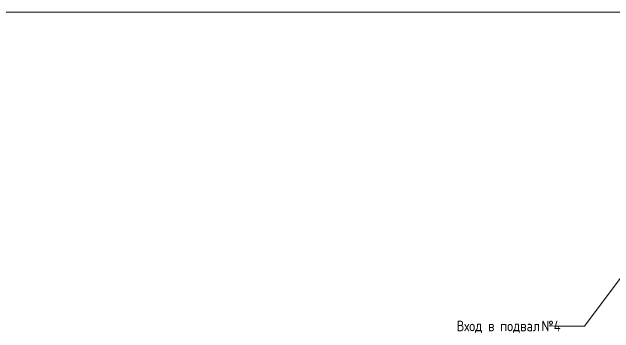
# Model space of a CAD drawing. Header units: millimetres. Extents: x -42533 to 645315, y 3457 to 82611.
# Drawn here: x 58874 to 70273, y 62952 to 69021 of the extents above; entities that cross this region are included whole.
import ezdxf

# ---------------------------------------------------------------- set-up
doc = ezdxf.new("R2010")
doc.units = ezdxf.units.MM
doc.linetypes.add('ADSK_Линия сетки', pattern=[25, 20, -2.5, 0, -2.5])
for name, color, linetype, lineweight in [('Аннотация', 7, 'Continuous', 18), ('Оси', 253, 'Continuous', 9), ('ШТРИХОВКА', 252, 'Continuous', 15)]:
    doc.layers.add(name, color=color, linetype=linetype, lineweight=lineweight)
doc.styles.add('GOST Common_6', font='GOST_Common.ttf', dxfattribs={"width": 0.9, "height": 125})

# ---------------------------------------------------------------- blocks, each defined once
blk = doc.blocks.new('1 этаж')
at = {"layer": 'Аннотация', "color": 8, "lineweight": 9}
for p, q in [((44872.87, 32598.336), (43521.157, 30792.605)), ((43120.77, 30792.605), (42935.893, 30792.605)), ((43521.157, 30792.605), (43120.77, 30792.605))]:
    blk.add_line(p, q, dxfattribs=at)
at = {"layer": 'Оси', "color": 8, "linetype": 'ADSK_Линия сетки'}
blk.add_line((-9557.528, 36733.902), (56672.201, 36733.902), dxfattribs=at)
at = {"layer": 'Аннотация', "color": 8, "style": 'GOST Common_6', "width": 0.9}
for s, p in [('Вход в подвал ', (41102.19, 30696.728)), ('№4', (42709.099, 30696.728))]:
    blk.add_text(s, height=200, dxfattribs=at).set_placement(p)

msp = doc.modelspace()

# ---------------------------------------------------------------- block references
at = {"layer": 'ШТРИХОВКА'}
msp.add_blockref('1 этаж', (26191.6, 32286.7), dxfattribs=at)

doc.saveas('drawing.dxf')
